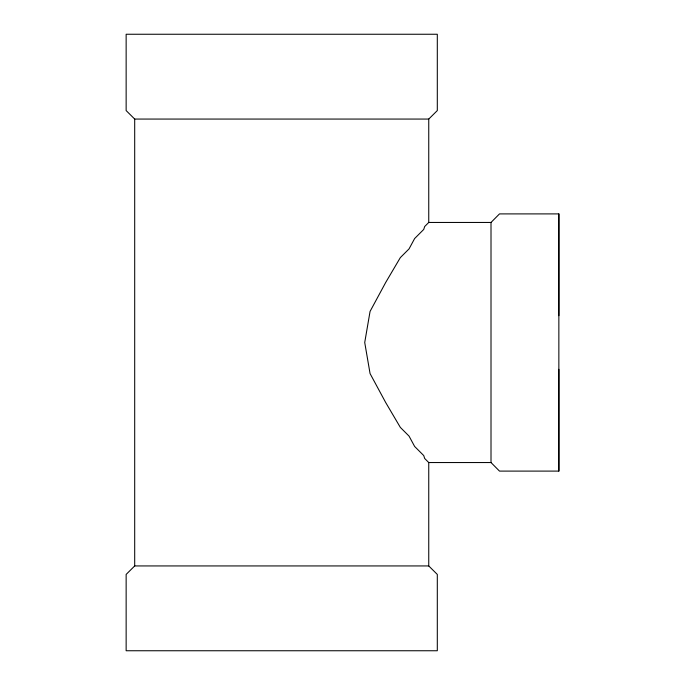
<?xml version="1.0" encoding="UTF-8"?>
<svg xmlns="http://www.w3.org/2000/svg" width="685" height="685" viewBox="0 0 685 685"><rect width="100%" height="100%" fill="white"/><g stroke="black" fill="none" stroke-linecap="round" stroke-linejoin="round"><path stroke-width="1.03" d="M428.75 565.938L134.697 565.938L126.143 574.424L126.143 650.75L437.304 650.75L437.304 574.424L428.75 565.938L428.75 462.546L424.666 458.462L423.741 455.568L414.639 446.466L409.056 436.114L400.331 427.389L385.689 402.523L370.063 373.573L364.728 342.5L370.063 311.427L385.689 282.477L400.331 257.611L409.056 248.886L414.639 238.534L423.741 229.432L424.666 226.538L428.75 222.454L428.75 119.062L437.304 110.576L437.304 34.25L126.143 34.25L126.143 110.576L134.697 119.062L428.75 119.062M558.857 471.1L558.857 213.9L499.493 213.9L491.008 222.454L491.008 311.427L491.008 462.546L499.493 471.1L558.857 471.1L558.857 369.318M558.857 315.682L558.857 213.9M428.75 222.454L491.008 222.454M428.75 462.546L491.008 462.546M134.697 119.062L134.697 565.938"/></g></svg>
